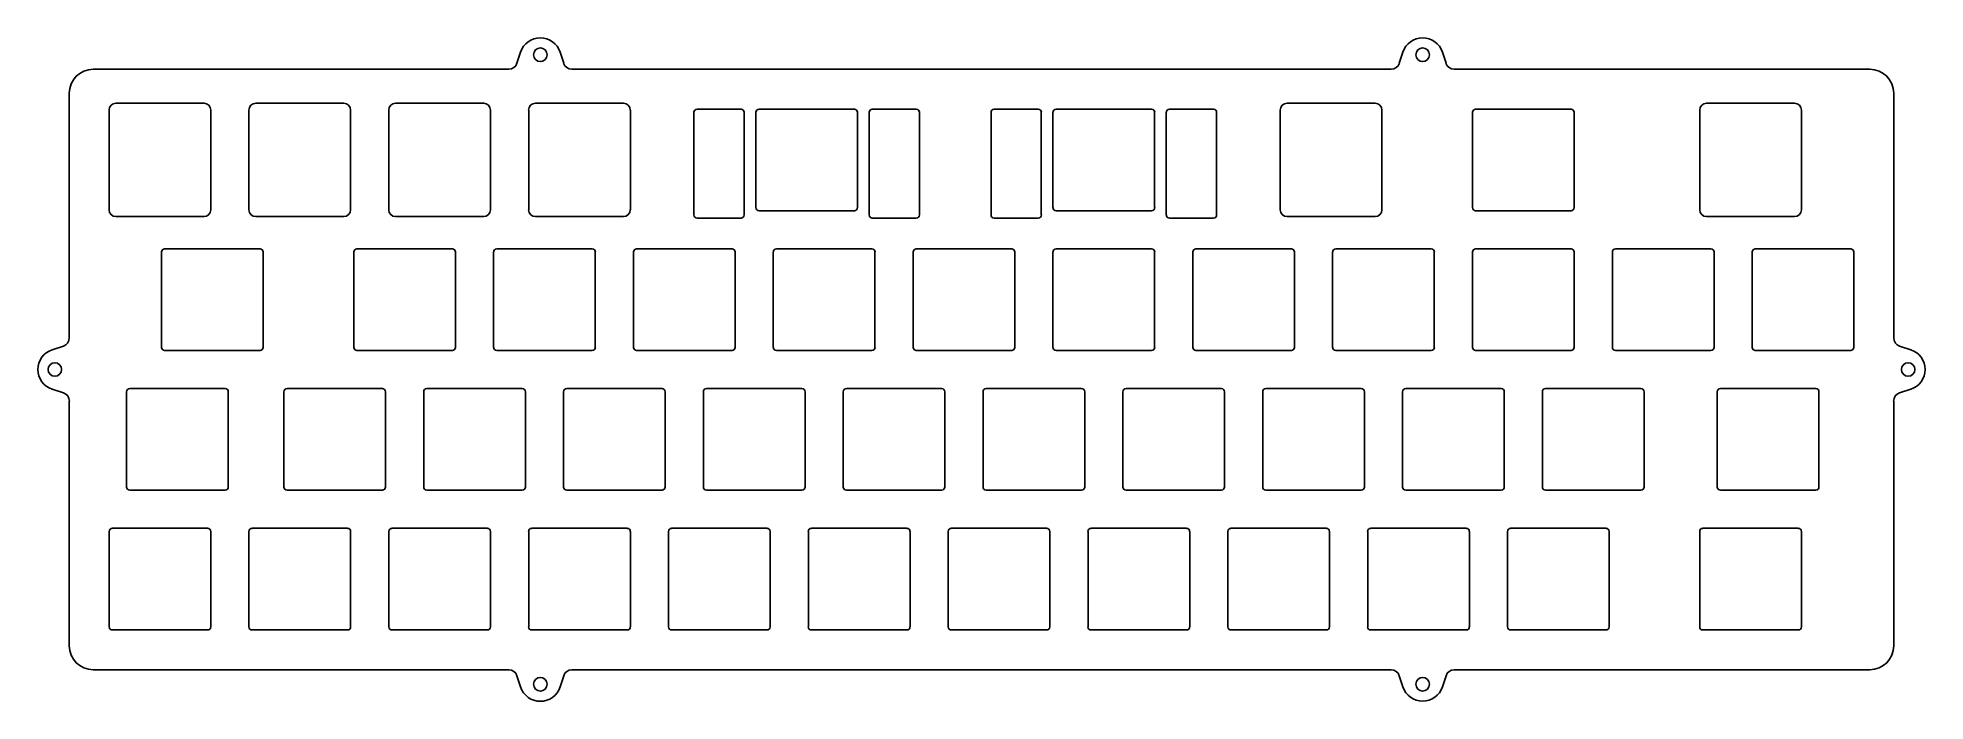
# Model space of a CAD drawing. Header units: millimetres. Extents: x -129 to 129, y -45 to 45.
import ezdxf

# ---------------------------------------------------------------- set-up
doc = ezdxf.new("R2010")
doc.units = ezdxf.units.MM
doc.layers.add('CUTOUTS', color=1, linetype='CONTINUOUS')
doc.layers.add('PERIMETER', color=5, linetype='CONTINUOUS')

msp = doc.modelspace()

# ---------------------------------------------------------------- linework, layer by layer
at = {"layer": 'CUTOUTS'}
for p, q in [((-117.92, 36.3), (-105.92, 36.3)), ((-98.87, 36.3), (-86.87, 36.3)), ((-79.82, 36.3), (-67.82, 36.3)), ((-60.77, 36.3), (-48.77, 36.3)), ((41.62, 36.3), (53.62, 36.3)), ((98.77, 36.3), (110.77, 36.3)), ((-118.84, 21.77), (-118.84, 35.37)), ((-104.99, 35.37), (-104.99, 35.08)), ((-104.99, 35.07), (-104.99, 22.07)), ((-99.79, 21.77), (-99.79, 35.37)), ((-85.94, 35.37), (-85.94, 35.08)), ((-85.94, 35.07), (-85.94, 22.07)), ((-80.74, 21.77), (-80.74, 35.37)), ((-66.89, 35.37), (-66.89, 35.08)), ((-66.89, 35.07), (-66.89, 22.07)), ((-61.69, 21.77), (-61.69, 35.37)), ((-47.84, 35.37), (-47.84, 35.08)), ((-47.84, 35.07), (-47.84, 22.07)), ((-39.18, 21.07), (-39.18, 35.07)), ((-38.75, 35.5), (-32.75, 35.5)), ((-32.33, 35.07), (-32.33, 21.07)), ((-30.74, 22.07), (-30.74, 35.07)), ((-30.31, 35.5), (-17.31, 35.5)), ((-16.89, 35.07), (-16.89, 22.07)), ((-15.3, 21.07), (-15.3, 35.07)), ((-14.88, 35.5), (-8.88, 35.5)), ((-8.45, 35.07), (-8.45, 21.07)), ((1.3, 21.07), (1.3, 35.07)), ((1.73, 35.5), (7.73, 35.5)), ((8.15, 35.07), (8.15, 21.07)), ((9.74, 22.07), (9.74, 35.07)), ((10.17, 35.5), (23.17, 35.5)), ((23.59, 35.07), (23.59, 22.07)), ((25.18, 21.07), (25.18, 35.07)), ((25.61, 35.5), (31.61, 35.5)), ((32.03, 35.07), (32.03, 21.07)), ((40.7, 21.77), (40.7, 35.37)), ((54.55, 35.37), (54.55, 35.08)), ((54.55, 35.07), (54.55, 22.07)), ((66.89, 22.07), (66.89, 35.07)), ((67.32, 35.5), (80.32, 35.5)), ((80.74, 35.07), (80.74, 22.07)), ((97.85, 21.77), (97.85, 35.37)), ((111.7, 35.37), (111.7, 35.08)), ((111.7, 35.07), (111.7, 22.07)), ((-105.92, 20.85), (-117.92, 20.85)), ((-104.99, 22.07), (-104.99, 21.77)), ((-86.87, 20.85), (-98.87, 20.85)), ((-85.94, 22.07), (-85.94, 21.77)), ((-67.82, 20.85), (-79.82, 20.85)), ((-66.89, 22.07), (-66.89, 21.77)), ((-48.77, 20.85), (-60.77, 20.85)), ((-47.84, 22.07), (-47.84, 21.77)), ((-32.75, 20.65), (-38.75, 20.65)), ((-17.31, 21.65), (-30.31, 21.65)), ((-8.88, 20.65), (-14.88, 20.65)), ((7.73, 20.65), (1.73, 20.65)), ((23.17, 21.65), (10.17, 21.65)), ((31.61, 20.65), (25.61, 20.65)), ((53.62, 20.85), (41.62, 20.85)), ((54.55, 22.07), (54.55, 21.77)), ((80.32, 21.65), (67.32, 21.65)), ((110.77, 20.85), (98.77, 20.85)), ((111.7, 22.07), (111.7, 21.77)), ((-111.7, 3.02), (-111.7, 16.02)), ((-111.28, 16.45), (-98.28, 16.45)), ((-97.85, 16.02), (-97.85, 3.02)), ((-85.51, 3.02), (-85.51, 16.02)), ((-85.08, 16.45), (-72.08, 16.45)), ((-71.66, 16.02), (-71.66, 3.02)), ((-66.46, 3.02), (-66.46, 16.02)), ((-66.03, 16.45), (-53.03, 16.45)), ((-52.61, 16.02), (-52.61, 3.02)), ((-47.41, 3.02), (-47.41, 16.02)), ((-46.98, 16.45), (-33.98, 16.45)), ((-33.56, 16.02), (-33.56, 3.02)), ((-28.36, 3.02), (-28.36, 16.02)), ((-27.93, 16.45), (-14.93, 16.45)), ((-14.51, 16.02), (-14.51, 3.02)), ((-9.31, 3.02), (-9.31, 16.02)), ((-8.88, 16.45), (4.12, 16.45)), ((4.54, 16.02), (4.54, 3.02)), ((9.74, 3.02), (9.74, 16.02)), ((10.17, 16.45), (23.17, 16.45)), ((23.59, 16.02), (23.59, 3.02)), ((28.79, 3.02), (28.79, 16.02)), ((29.22, 16.45), (42.22, 16.45)), ((42.64, 16.02), (42.64, 3.02)), ((47.84, 3.02), (47.84, 16.02)), ((48.27, 16.45), (61.27, 16.45)), ((61.69, 16.02), (61.69, 3.02)), ((66.89, 3.02), (66.89, 16.02)), ((67.32, 16.45), (80.32, 16.45)), ((80.74, 16.02), (80.74, 3.02)), ((85.94, 3.02), (85.94, 16.02)), ((86.37, 16.45), (99.37, 16.45)), ((99.79, 16.02), (99.79, 3.02)), ((104.99, 3.02), (104.99, 16.02)), ((105.42, 16.45), (118.42, 16.45)), ((118.84, 16.02), (118.84, 3.02)), ((-98.28, 2.6), (-111.28, 2.6)), ((-72.08, 2.6), (-85.08, 2.6)), ((-53.03, 2.6), (-66.03, 2.6)), ((-33.98, 2.6), (-46.98, 2.6)), ((-14.93, 2.6), (-27.93, 2.6)), ((4.12, 2.6), (-8.88, 2.6)), ((23.17, 2.6), (10.17, 2.6)), ((42.22, 2.6), (29.22, 2.6)), ((61.27, 2.6), (48.27, 2.6)), ((80.32, 2.6), (67.32, 2.6)), ((99.37, 2.6), (86.37, 2.6)), ((118.42, 2.6), (105.42, 2.6)), ((-116.46, -16.03), (-116.46, -3.03)), ((-116.04, -2.6), (-103.04, -2.6)), ((-102.61, -3.03), (-102.61, -16.03)), ((-95.03, -16.03), (-95.03, -3.03)), ((-94.61, -2.6), (-81.61, -2.6)), ((-81.18, -3.03), (-81.18, -16.03)), ((-75.98, -16.03), (-75.98, -3.03)), ((-75.56, -2.6), (-62.56, -2.6)), ((-62.13, -3.03), (-62.13, -16.03)), ((-56.93, -16.03), (-56.93, -3.03)), ((-56.51, -2.6), (-43.51, -2.6)), ((-43.08, -3.03), (-43.08, -16.03)), ((-37.88, -16.03), (-37.88, -3.03)), ((-37.46, -2.6), (-24.46, -2.6)), ((-24.03, -3.03), (-24.03, -16.03)), ((-18.83, -16.03), (-18.83, -3.03)), ((-18.41, -2.6), (-5.41, -2.6)), ((-4.98, -3.03), (-4.98, -16.03)), ((0.22, -16.03), (0.22, -3.03)), ((0.64, -2.6), (13.64, -2.6)), ((14.07, -3.03), (14.07, -16.03)), ((19.27, -16.03), (19.27, -3.03)), ((19.69, -2.6), (32.69, -2.6)), ((33.12, -3.03), (33.12, -16.03)), ((38.32, -16.03), (38.32, -3.03)), ((38.74, -2.6), (51.74, -2.6)), ((52.17, -3.03), (52.17, -16.03)), ((57.37, -16.03), (57.37, -3.03)), ((57.79, -2.6), (70.79, -2.6)), ((71.22, -3.03), (71.22, -16.03)), ((76.42, -16.03), (76.42, -3.03)), ((76.84, -2.6), (89.84, -2.6)), ((90.27, -3.03), (90.27, -16.03)), ((100.23, -16.03), (100.23, -3.03)), ((100.66, -2.6), (113.66, -2.6)), ((114.08, -3.03), (114.08, -16.03)), ((-103.04, -16.45), (-116.04, -16.45)), ((-81.61, -16.45), (-94.61, -16.45)), ((-62.56, -16.45), (-75.56, -16.45)), ((-43.51, -16.45), (-56.51, -16.45)), ((-24.46, -16.45), (-37.46, -16.45)), ((-5.41, -16.45), (-18.41, -16.45)), ((13.64, -16.45), (0.64, -16.45)), ((32.69, -16.45), (19.69, -16.45)), ((51.74, -16.45), (38.74, -16.45)), ((70.79, -16.45), (57.79, -16.45)), ((89.84, -16.45), (76.84, -16.45)), ((113.66, -16.45), (100.66, -16.45)), ((-118.84, -35.08), (-118.84, -22.08)), ((-118.42, -21.65), (-105.42, -21.65)), ((-104.99, -22.08), (-104.99, -35.08)), ((-99.79, -35.08), (-99.79, -22.08)), ((-99.37, -21.65), (-86.37, -21.65)), ((-85.94, -22.08), (-85.94, -35.08)), ((-80.74, -35.08), (-80.74, -22.08)), ((-80.32, -21.65), (-67.32, -21.65)), ((-66.89, -22.08), (-66.89, -35.08)), ((-61.69, -35.08), (-61.69, -22.08)), ((-61.27, -21.65), (-48.27, -21.65)), ((-47.84, -22.08), (-47.84, -35.08)), ((-42.64, -35.08), (-42.64, -22.08)), ((-42.22, -21.65), (-29.22, -21.65)), ((-28.79, -22.08), (-28.79, -35.08)), ((-23.59, -35.08), (-23.59, -22.08)), ((-23.17, -21.65), (-10.17, -21.65)), ((-9.74, -22.08), (-9.74, -35.08)), ((-4.54, -35.08), (-4.54, -22.08)), ((-4.12, -21.65), (8.88, -21.65)), ((9.31, -22.08), (9.31, -35.08)), ((14.51, -35.08), (14.51, -22.08)), ((14.93, -21.65), (27.93, -21.65)), ((28.36, -22.08), (28.36, -35.08)), ((33.56, -35.08), (33.56, -22.08)), ((33.98, -21.65), (46.98, -21.65)), ((47.41, -22.08), (47.41, -35.08)), ((52.61, -35.08), (52.61, -22.08)), ((53.03, -21.65), (66.03, -21.65)), ((66.46, -22.08), (66.46, -35.08)), ((71.66, -35.08), (71.66, -22.08)), ((72.08, -21.65), (85.08, -21.65)), ((85.51, -22.08), (85.51, -35.08)), ((97.85, -35.08), (97.85, -22.08)), ((98.27, -21.65), (111.27, -21.65)), ((111.7, -22.08), (111.7, -35.08)), ((-105.42, -35.5), (-118.42, -35.5)), ((-86.37, -35.5), (-99.37, -35.5)), ((-67.32, -35.5), (-80.32, -35.5)), ((-48.27, -35.5), (-61.27, -35.5)), ((-29.22, -35.5), (-42.22, -35.5)), ((-10.17, -35.5), (-23.17, -35.5)), ((8.88, -35.5), (-4.12, -35.5)), ((27.93, -35.5), (14.93, -35.5)), ((46.98, -35.5), (33.98, -35.5)), ((66.03, -35.5), (53.03, -35.5)), ((85.08, -35.5), (72.08, -35.5)), ((111.27, -35.5), (98.27, -35.5))]:
    msp.add_line(p, q, dxfattribs=at)
for centre in [(-60.1, 42.9), (60.1, 42.9), (-126.24, 0), (126.24, 0), (-60.1, -42.9), (60.1, -42.9)]:
    msp.add_circle(centre, 0.925, dxfattribs=at)
for centre, radius, start, end in [((-117.92, 35.37), 0.925, 90, 180), ((-105.92, 35.37), 0.925, 0, 90), ((-98.87, 35.37), 0.925, 90, 180), ((-86.87, 35.37), 0.925, 0, 90), ((-79.82, 35.37), 0.925, 90, 180), ((-67.82, 35.37), 0.925, 0, 90), ((-60.77, 35.37), 0.925, 90, 180), ((-48.77, 35.37), 0.925, 0, 90), ((41.62, 35.37), 0.925, 90, 180), ((53.62, 35.37), 0.925, 0, 90), ((98.77, 35.37), 0.925, 90, 180), ((110.77, 35.37), 0.925, 0, 90), ((-105.42, 35.07), 0.425, 0, 0.7165), ((-86.37, 35.07), 0.425, 0, 0.7165), ((-67.32, 35.07), 0.425, 0, 0.7165), ((-48.27, 35.07), 0.425, 0, 0.7165), ((-38.75, 35.07), 0.425, 90, 180), ((-32.75, 35.07), 0.425, 0, 90), ((-30.31, 35.07), 0.425, 90, 180), ((-17.31, 35.07), 0.425, 0, 90), ((-14.88, 35.07), 0.425, 90, 180), ((-8.88, 35.07), 0.425, 0, 90), ((1.73, 35.07), 0.425, 90, 180), ((7.73, 35.07), 0.425, 0, 90), ((10.17, 35.07), 0.425, 90, 180), ((23.17, 35.07), 0.425, 0, 90), ((25.61, 35.07), 0.425, 90, 180), ((31.61, 35.07), 0.425, 0, 90), ((54.12, 35.07), 0.425, 0, 0.7165), ((67.32, 35.07), 0.425, 90, 180), ((80.32, 35.07), 0.425, 0, 90), ((111.27, 35.07), 0.425, 0, 0.7165), ((-117.92, 21.77), 0.925, 180, 270), ((-105.92, 21.77), 0.925, -90, 0), ((-105.42, 22.07), 0.425, -0.7165, 0), ((-98.87, 21.77), 0.925, 180, 270), ((-86.87, 21.77), 0.925, 270, 360), ((-86.37, 22.07), 0.425, 359.2835, 360), ((-79.82, 21.77), 0.925, 180, 270), ((-67.82, 21.77), 0.925, 270, 360), ((-67.32, 22.07), 0.425, -0.7165, 0), ((-60.77, 21.77), 0.925, 180, 270), ((-48.77, 21.77), 0.925, -90, 0), ((-48.27, 22.07), 0.425, -0.7165, 0), ((-38.75, 21.07), 0.425, 180, 270), ((-32.75, 21.07), 0.425, -90, 0), ((-30.31, 22.07), 0.425, 180, 270), ((-17.31, 22.07), 0.425, 270, 360), ((-14.88, 21.07), 0.425, 180, 270), ((-8.88, 21.07), 0.425, 270, 360), ((1.73, 21.07), 0.425, 180, 270), ((7.73, 21.07), 0.425, -90, 0), ((10.17, 22.07), 0.425, 180, 270), ((23.17, 22.07), 0.425, 270, 360), ((25.61, 21.07), 0.425, 180, 270), ((31.61, 21.07), 0.425, 270, 360), ((41.62, 21.77), 0.925, 180, 270), ((53.62, 21.77), 0.925, 270, 360), ((54.12, 22.07), 0.425, -0.7165, 0), ((67.32, 22.07), 0.425, 180, 270), ((80.32, 22.07), 0.425, -90, 0), ((98.77, 21.77), 0.925, 180, 270), ((110.77, 21.77), 0.925, 270, 360), ((111.27, 22.07), 0.425, -0.7165, 0), ((-111.28, 16.02), 0.425, 90, 180), ((-98.28, 16.02), 0.425, 0, 90), ((-85.08, 16.02), 0.425, 90, 180), ((-72.08, 16.02), 0.425, 0, 90), ((-66.03, 16.02), 0.425, 90, 180), ((-53.03, 16.02), 0.425, 0, 90), ((-46.98, 16.02), 0.425, 90, 180), ((-33.98, 16.02), 0.425, 0, 90), ((-27.93, 16.02), 0.425, 90, 180), ((-14.93, 16.02), 0.425, 0, 90), ((-8.88, 16.02), 0.425, 90, 180), ((4.12, 16.02), 0.425, 0, 90), ((10.17, 16.02), 0.425, 90, 180), ((23.17, 16.02), 0.425, 0, 90), ((29.22, 16.02), 0.425, 90, 180), ((42.22, 16.02), 0.425, 0, 90), ((48.27, 16.02), 0.425, 90, 180), ((61.27, 16.02), 0.425, 0, 90), ((67.32, 16.02), 0.425, 90, 180), ((80.32, 16.02), 0.425, 0, 90), ((86.37, 16.02), 0.425, 90, 180), ((99.37, 16.02), 0.425, 0, 90), ((105.42, 16.02), 0.425, 90, 180), ((118.42, 16.02), 0.425, 0, 90), ((-111.28, 3.02), 0.425, 180, 270), ((-98.28, 3.02), 0.425, 270, 360), ((-85.08, 3.02), 0.425, 180, 270), ((-72.08, 3.02), 0.425, -90, 0), ((-66.03, 3.02), 0.425, 180, 270), ((-53.03, 3.02), 0.425, -90, 0), ((-46.98, 3.02), 0.425, 180, 270), ((-33.98, 3.02), 0.425, -90, 0), ((-27.93, 3.02), 0.425, 180, 270), ((-14.93, 3.02), 0.425, -90, 0), ((-8.88, 3.02), 0.425, 180, 270), ((4.12, 3.02), 0.425, -90, 0), ((10.17, 3.02), 0.425, 180, 270), ((23.17, 3.02), 0.425, -90, 0), ((29.22, 3.02), 0.425, 180, 270), ((42.22, 3.02), 0.425, -90, 0), ((48.27, 3.02), 0.425, 180, 270), ((61.27, 3.02), 0.425, -90, 0), ((67.32, 3.02), 0.425, 180, 270), ((80.32, 3.02), 0.425, -90, 0), ((86.37, 3.02), 0.425, 180, 270), ((99.37, 3.02), 0.425, 270, 360), ((105.42, 3.02), 0.425, 180, 270), ((118.42, 3.02), 0.425, 270, 360), ((-116.04, -3.03), 0.425, 90, 180), ((-103.04, -3.03), 0.425, 0, 90), ((-94.61, -3.03), 0.425, 90, 180), ((-81.61, -3.03), 0.425, 0, 90), ((-75.56, -3.03), 0.425, 90, 180), ((-62.56, -3.03), 0.425, 0, 90), ((-56.51, -3.03), 0.425, 90, 180), ((-43.51, -3.03), 0.425, 0, 90), ((-37.46, -3.03), 0.425, 90, 180), ((-24.46, -3.03), 0.425, 0, 90), ((-18.41, -3.03), 0.425, 90, 180), ((-5.41, -3.03), 0.425, 0, 90), ((0.64, -3.03), 0.425, 90, 180), ((13.64, -3.03), 0.425, 0, 90), ((19.69, -3.03), 0.425, 90, 180), ((32.69, -3.03), 0.425, 0, 90), ((38.74, -3.03), 0.425, 90, 180), ((51.74, -3.03), 0.425, 0, 90), ((57.79, -3.03), 0.425, 90, 180), ((70.79, -3.03), 0.425, 0, 90), ((76.84, -3.03), 0.425, 90, 180), ((89.84, -3.03), 0.425, 0, 90), ((100.66, -3.03), 0.425, 90, 180), ((113.66, -3.03), 0.425, 0, 90), ((-116.04, -16.03), 0.425, 180, 270), ((-103.04, -16.03), 0.425, 270, 360), ((-94.61, -16.03), 0.425, 180, 270), ((-81.61, -16.03), 0.425, -90, 0), ((-75.56, -16.03), 0.425, 180, 270), ((-62.56, -16.03), 0.425, -90, 0), ((-56.51, -16.03), 0.425, 180, 270), ((-43.51, -16.03), 0.425, -90, 0), ((-37.46, -16.03), 0.425, 180, 270), ((-24.46, -16.03), 0.425, -90, 0), ((-18.41, -16.03), 0.425, 180, 270), ((-5.41, -16.03), 0.425, -90, 0), ((0.64, -16.03), 0.425, 180, 270), ((13.64, -16.03), 0.425, -90, 0), ((19.69, -16.03), 0.425, 180, 270), ((32.69, -16.03), 0.425, -90, 0), ((38.74, -16.03), 0.425, 180, 270), ((51.74, -16.03), 0.425, -90, 0), ((57.79, -16.03), 0.425, 180, 270), ((70.79, -16.03), 0.425, -90, 0), ((76.84, -16.03), 0.425, 180, 270), ((89.84, -16.03), 0.425, -90, 0), ((100.66, -16.03), 0.425, 180, 270), ((113.66, -16.03), 0.425, -90, 0), ((-118.42, -22.08), 0.425, 90, 180), ((-105.42, -22.08), 0.425, 0, 90), ((-99.37, -22.08), 0.425, 90, 180), ((-86.37, -22.08), 0.425, 0, 90), ((-80.32, -22.08), 0.425, 90, 180), ((-67.32, -22.08), 0.425, 0, 90), ((-61.27, -22.08), 0.425, 90, 180), ((-48.27, -22.08), 0.425, 0, 90), ((-42.22, -22.08), 0.425, 90, 180), ((-29.22, -22.08), 0.425, 0, 90), ((-23.17, -22.08), 0.425, 90, 180), ((-10.17, -22.08), 0.425, 0, 90), ((-4.12, -22.08), 0.425, 90, 180), ((8.88, -22.08), 0.425, 0, 90), ((14.93, -22.08), 0.425, 90, 180), ((27.93, -22.08), 0.425, 0, 90), ((33.98, -22.08), 0.425, 90, 180), ((46.98, -22.08), 0.425, 0, 90), ((53.03, -22.08), 0.425, 90, 180), ((66.03, -22.08), 0.425, 0, 90), ((72.08, -22.08), 0.425, 90, 180), ((85.08, -22.08), 0.425, 0, 90), ((98.27, -22.08), 0.425, 90, 180), ((111.27, -22.08), 0.425, 0, 90), ((-118.42, -35.08), 0.425, 180, 270), ((-105.42, -35.08), 0.425, 270, 360), ((-99.37, -35.08), 0.425, 180, 270), ((-86.37, -35.08), 0.425, 270, 360), ((-80.32, -35.08), 0.425, 180, 270), ((-67.32, -35.08), 0.425, -90, 0), ((-61.27, -35.08), 0.425, 180, 270), ((-48.27, -35.08), 0.425, -90, 0), ((-42.22, -35.08), 0.425, 180, 270), ((-29.22, -35.08), 0.425, -90, 0), ((-23.17, -35.08), 0.425, 180, 270), ((-10.17, -35.08), 0.425, -90, 0), ((-4.12, -35.08), 0.425, 180, 270), ((8.88, -35.08), 0.425, -90, 0), ((14.93, -35.08), 0.425, 180, 270), ((27.93, -35.08), 0.425, -90, 0), ((33.98, -35.08), 0.425, 180, 270), ((46.98, -35.08), 0.425, -90, 0), ((53.03, -35.08), 0.425, 180, 270), ((66.03, -35.08), 0.425, -90, 0), ((72.08, -35.08), 0.425, 180, 270), ((85.08, -35.08), 0.425, -90, 0), ((98.27, -35.08), 0.425, 180, 270), ((111.27, -35.08), 0.425, -90, 0)]:
    msp.add_arc(centre, radius, start, end, dxfattribs=at)
at = {"layer": 'PERIMETER'}
for p, q in [((-62.79, 43.27), (-63.28, 41.74)), ((-56.92, 41.74), (-57.41, 43.27)), ((57.41, 43.27), (56.92, 41.74)), ((63.28, 41.74), (62.79, 43.27)), ((-64.4, 40.92), (-121.02, 40.92)), ((55.8, 40.92), (-55.8, 40.92)), ((121.02, 40.92), (64.4, 40.92)), ((-124.27, 37.67), (-124.27, 4.3)), ((124.27, 4.3), (124.27, 37.67)), ((-125.08, 3.18), (-126.61, 2.69)), ((126.61, 2.69), (125.08, 3.18)), ((-126.61, -2.69), (-125.08, -3.18)), ((-124.27, -4.3), (-124.27, -37.67)), ((124.27, -37.67), (124.27, -4.3)), ((125.08, -3.18), (126.61, -2.69)), ((-121.02, -40.92), (-64.4, -40.92)), ((-55.8, -40.92), (55.8, -40.92)), ((64.4, -40.92), (121.02, -40.92)), ((-63.28, -41.74), (-62.79, -43.27)), ((-57.41, -43.27), (-56.92, -41.74)), ((56.92, -41.74), (57.41, -43.27)), ((62.79, -43.27), (63.28, -41.74))]:
    msp.add_line(p, q, dxfattribs=at)
for centre, radius, start, end in [((-60.1, 42.4), 2.82, 17.9408, 162.0592), ((60.1, 42.4), 2.82, 17.9408, 162.0592), ((-64.4, 42.1), 1.17, 270, 342.0592), ((-55.8, 42.1), 1.18, 197.9408, 270), ((55.8, 42.1), 1.18, 270, 342.0592), ((64.4, 42.1), 1.18, 197.9408, 270), ((-121.02, 37.67), 3.25, 90, 180), ((121.02, 37.67), 3.25, 0, 90), ((-125.74, 0), 2.82, 107.9408, 252.0592), ((-125.44, 4.3), 1.17, -72.0592, 0), ((125.44, 4.3), 1.17, 180, 252.0592), ((125.74, 0), 2.83, -72.0592, 72.0592), ((-125.44, -4.3), 1.18, 0, 72.0592), ((125.44, -4.3), 1.18, 107.9408, 180), ((-121.02, -37.67), 3.25, 180, 270), ((121.02, -37.67), 3.25, -90, 0), ((-64.4, -42.1), 1.17, 17.9408, 90), ((-55.8, -42.1), 1.17, 90, 162.0592), ((55.8, -42.1), 1.17, 17.9408, 90), ((64.4, -42.1), 1.17, 90, 162.0592), ((-60.1, -42.4), 2.83, 197.9408, 342.0592), ((60.1, -42.4), 2.82, 197.9408, 342.0592)]:
    msp.add_arc(centre, radius, start, end, dxfattribs=at)

doc.saveas('drawing.dxf')
